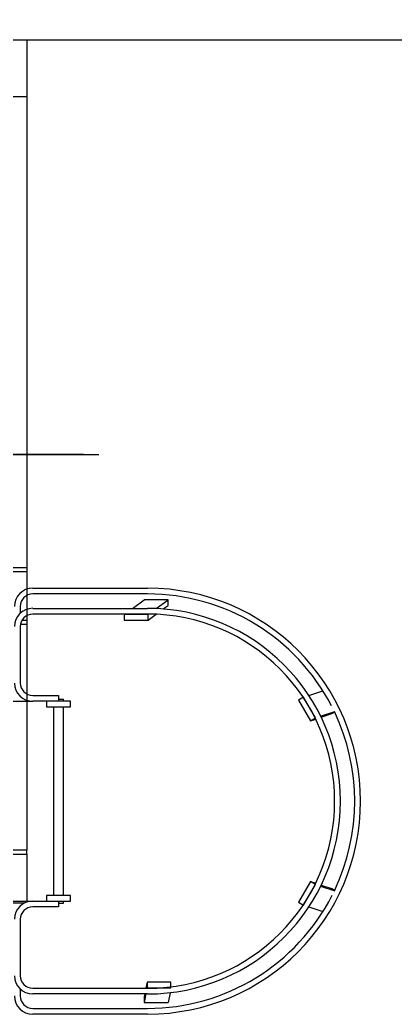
# Model space of a CAD drawing. Header units: inches. Extents: x 295136 to 296247, y 2627183 to 2627409.
# Drawn here: x 295244.384 to 295245.38, y 2627289.147 to 2627291.785 of the extents above; entities that cross this region are included whole.
import ezdxf

# ---------------------------------------------------------------- set-up
doc = ezdxf.new("R2010")
doc.units = ezdxf.units.IN
doc.header["$MEASUREMENT"] = 0
doc.layers.add('EQUIPMENT LAYOUT-EMBED 1_DWG$0$DwgTemplate', color=7, linetype='Continuous')
doc.layers.add('Layout', color=6, linetype='Continuous')

# ---------------------------------------------------------------- blocks, each defined once
blk = doc.blocks.new('A$C55974CAD')
at = {"layer": 'EQUIPMENT LAYOUT-EMBED 1_DWG$0$DwgTemplate', "color": 7, "lineweight": 25}
blk.add_line((61, 22.4), (61, 0), dxfattribs=at)
at = {"layer": 'EQUIPMENT LAYOUT-EMBED 1_DWG$0$DwgTemplate', "color": 54, "lineweight": 25}
for p, q in [((59.6, 8.2), (59.6, 3.9)), ((58.715, 3.9715), (58.715, 3.8845)), ((59.2455, 3.9372), (59.2455, 3.8845)), ((58.4817, 3.9175), (58.4635, 3.9175)), ((58.6667, 3.9175), (58.5169, 3.9175)), ((59.4436, 3.9175), (59.2937, 3.9175)), ((59.4969, 3.9175), (59.4788, 3.9175)), ((58.4153, 3.5797), (58.4153, 3.8845)), ((58.4305, 3.8845), (58.4305, 3.5797)), ((58.4686, 3.5797), (58.4686, 3.8845)), ((58.4838, 3.8845), (58.4838, 3.5797)), ((58.6997, 3.8159), (58.6997, 3.8845)), ((58.715, 3.8845), (58.715, 3.8477)), ((59.2455, 3.8477), (59.2455, 3.8845)), ((59.6, 3.9), (59.2581, 3.9)), ((59.2607, 3.8845), (59.2607, 3.8159)), ((59.4766, 3.5797), (59.4766, 3.8845)), ((59.4918, 3.8845), (59.4918, 3.5797)), ((59.5299, 3.5797), (59.5299, 3.8845)), ((59.5452, 3.8845), (59.5452, 3.5797)), ((58.715, 3.8477), (58.715, 3.7842)), ((58.7302, 3.8477), (58.715, 3.8477)), ((58.7302, 3.7842), (58.7302, 3.8477)), ((58.7302, 3.8286), (59.2302, 3.8286)), ((59.2455, 3.8477), (59.2302, 3.8477)), ((59.2302, 3.8477), (59.2302, 3.7842)), ((59.2455, 3.7842), (59.2455, 3.8477)), ((58.715, 3.8159), (58.6997, 3.8159)), ((58.7099, 3.8159), (58.7099, 3.8032)), ((58.7099, 3.8032), (58.715, 3.8032)), ((58.7302, 3.8032), (59.2302, 3.8032)), ((59.2607, 3.8159), (59.2455, 3.8159)), ((59.2455, 3.8032), (59.2505, 3.8032)), ((59.2505, 3.8159), (59.2505, 3.8032)), ((58.715, 3.7842), (58.7302, 3.7842)), ((59.2302, 3.7842), (59.2455, 3.7842)), ((59.4757, 3.6418), (59.4604, 3.6418)), ((59.4604, 3.6418), (59.4604, 3.5783)), ((59.4757, 3.5783), (59.4757, 3.6418)), ((59.4757, 3.6417), (59.4766, 3.6404)), ((59.4918, 3.6197), (59.5147, 3.5885)), ((58.4458, 3.5886), (58.4457, 3.5251)), ((58.4686, 3.5842), (58.4458, 3.5886)), ((58.461, 3.5886), (58.4458, 3.5886)), ((58.4686, 3.5871), (58.461, 3.5886)), ((59.5147, 3.5252), (59.5147, 3.5885)), ((58.5, 3.5811), (58.4838, 3.5842)), ((58.4848, 3.5812), (58.4838, 3.5813)), ((58.4848, 3.5812), (58.4848, 3.5177)), ((58.5, 3.5812), (58.4848, 3.5812)), ((58.5, 3.5177), (58.5, 3.5812)), ((58.5, 3.5811), (58.5, 3.5811)), ((58.5, 3.5694), (58.5, 3.5811)), ((59.4604, 3.5783), (59.4757, 3.5783)), ((59.4605, 3.5783), (59.4761, 3.557)), ((59.4757, 3.5784), (59.4766, 3.5771)), ((59.4901, 3.5379), (59.4995, 3.5252)), ((59.4913, 3.557), (59.5147, 3.5252)), ((58.4721, 3.5201), (58.4457, 3.5251)), ((58.4848, 3.5177), (58.5, 3.5177)), ((59.4995, 3.5252), (59.5147, 3.5252)), ((58.7121, 3.1789), (58.7045, 3.1657)), ((58.7045, 3.1657), (58.7595, 3.134)), ((58.712, 3.1787), (58.7088, 3.173)), ((58.712, 3.1787), (58.712, 3.1787)), ((58.7671, 3.1472), (58.7121, 3.1789)), ((59.2483, 3.1789), (59.1933, 3.1472)), ((59.2009, 3.134), (59.2559, 3.1657)), ((59.2482, 3.179), (59.2266, 3.1664)), ((59.2482, 3.1789), (59.2482, 3.179)), ((59.2559, 3.1657), (59.2483, 3.1789)), ((59.2554, 3.1666), (59.2525, 3.1717)), ((58.6998, 3.1518), (58.6871, 3.1146)), ((58.7672, 3.1473), (58.7435, 3.1608)), ((58.7595, 3.134), (58.7671, 3.1472)), ((58.7601, 3.1348), (58.7629, 3.1398)), ((58.7671, 3.1471), (58.7625, 3.1336)), ((58.7672, 3.1473), (58.7671, 3.1472)), ((58.7671, 3.1472), (58.7672, 3.1473)), ((59.1933, 3.1472), (59.2009, 3.134)), ((59.1934, 3.147), (59.1933, 3.147)), ((59.1933, 3.147), (59.1967, 3.1412)), ((59.1933, 3.147), (59.1979, 3.1336)), ((59.2607, 3.1518), (59.2733, 3.1147)), ((58.755, 3.1204), (58.7423, 3.0832)), ((58.7576, 3.1191), (58.7481, 3.0915)), ((59.2029, 3.1191), (59.2124, 3.0912)), ((59.2056, 3.1204), (59.2184, 3.083)), ((58.7436, 3.0835), (58.7481, 3.0915)), ((59.2124, 3.0912), (59.2168, 3.0835))]:
    blk.add_line(p, q, dxfattribs=at)
at = {"layer": 'EQUIPMENT LAYOUT-EMBED 1_DWG$0$DwgTemplate', "color": 1, "lineweight": 25}
for p, q in [((61, 4.8241), (61, 3.9)), ((60.85, 4.5426), (60.85, 3.9)), ((59.9, 4.5239), (59.9, 3.7921)), ((59.9, 3.7501), (59.9, 4.3921)), ((58.85, 3.9), (58.85, 4.05)), ((61, 4.05), (61, 3.9)), ((58.71, 3.9059), (58.71, 3.9715)), ((58.84, 3.9715), (58.84, 3.9)), ((59.59, 3.9715), (59.59, 3.9)), ((59.45, 3.9169), (59.45, 3.9)), ((59.46, 3.9), (59.46, 3.9132)), ((58.84, 3.9), (58.715, 3.9)), ((58.84, 3.9), (58.715, 3.9)), ((58.84, 3.9), (58.85, 3.9)), ((59.2455, 3.9), (58.85, 3.9)), ((61, 3.9), (59.6, 3.9)), ((61, 3.9), (60.85, 3.9)), ((59.9, 3.7921), (59.9, 3.7091))]:
    blk.add_line(p, q, dxfattribs=at)
at = {"layer": 'EQUIPMENT LAYOUT-EMBED 1_DWG$0$DwgTemplate', "color": 9, "lineweight": 25}
blk.add_line((59.2581, 3.9), (59.2455, 3.9), dxfattribs=at)
at = {"layer": 'EQUIPMENT LAYOUT-EMBED 1_DWG$0$DwgTemplate', "color": 54, "lineweight": 25}
for centre, radius, start, end in [((58.4635, 3.8845), 0.0483, 90, 180), ((58.5169, 3.8845), 0.0483, 90, 180), ((58.6667, 3.8845), 0.0483, 0, 90), ((59.2937, 3.8845), 0.0483, 90, 180), ((59.4436, 3.8845), 0.0483, 0, 90), ((59.4969, 3.8845), 0.0483, 0, 90), ((58.4635, 3.8845), 0.033, 90, 180), ((58.5169, 3.8845), 0.033, 90, 180), ((58.6667, 3.8845), 0.033, 0, 90), ((59.2937, 3.8845), 0.033, 90, 180), ((59.4436, 3.8845), 0.033, 0, 90), ((59.4969, 3.8845), 0.033, 0, 90), ((58.9802, 3.5797), 0.565, 180, 0), ((58.9802, 3.5797), 0.5497, 180, 242.9757), ((58.9802, 3.5797), 0.5116, 180, 0), ((58.9802, 3.5797), 0.4964, 180, 0), ((58.9802, 3.5797), 0.5497, 297.361, 0), ((58.9802, 3.5797), 0.5497, 244.4014, 295.6053)]:
    blk.add_arc(centre, radius, start, end, dxfattribs=at)

msp = doc.modelspace()

# ---------------------------------------------------------------- linework, layer by layer
at = {"layer": 'Layout', "lineweight": -3}
msp.add_arc((295241.3027, 2627289.8531), 12, 360, 86.22389, dxfattribs=at)

# ---------------------------------------------------------------- block references
at = {"layer": 'Layout', "rotation": 90}
msp.add_blockref('A$C55974CAD', (295248.3027, 2627230.7321), dxfattribs=at)

doc.saveas('drawing.dxf')
